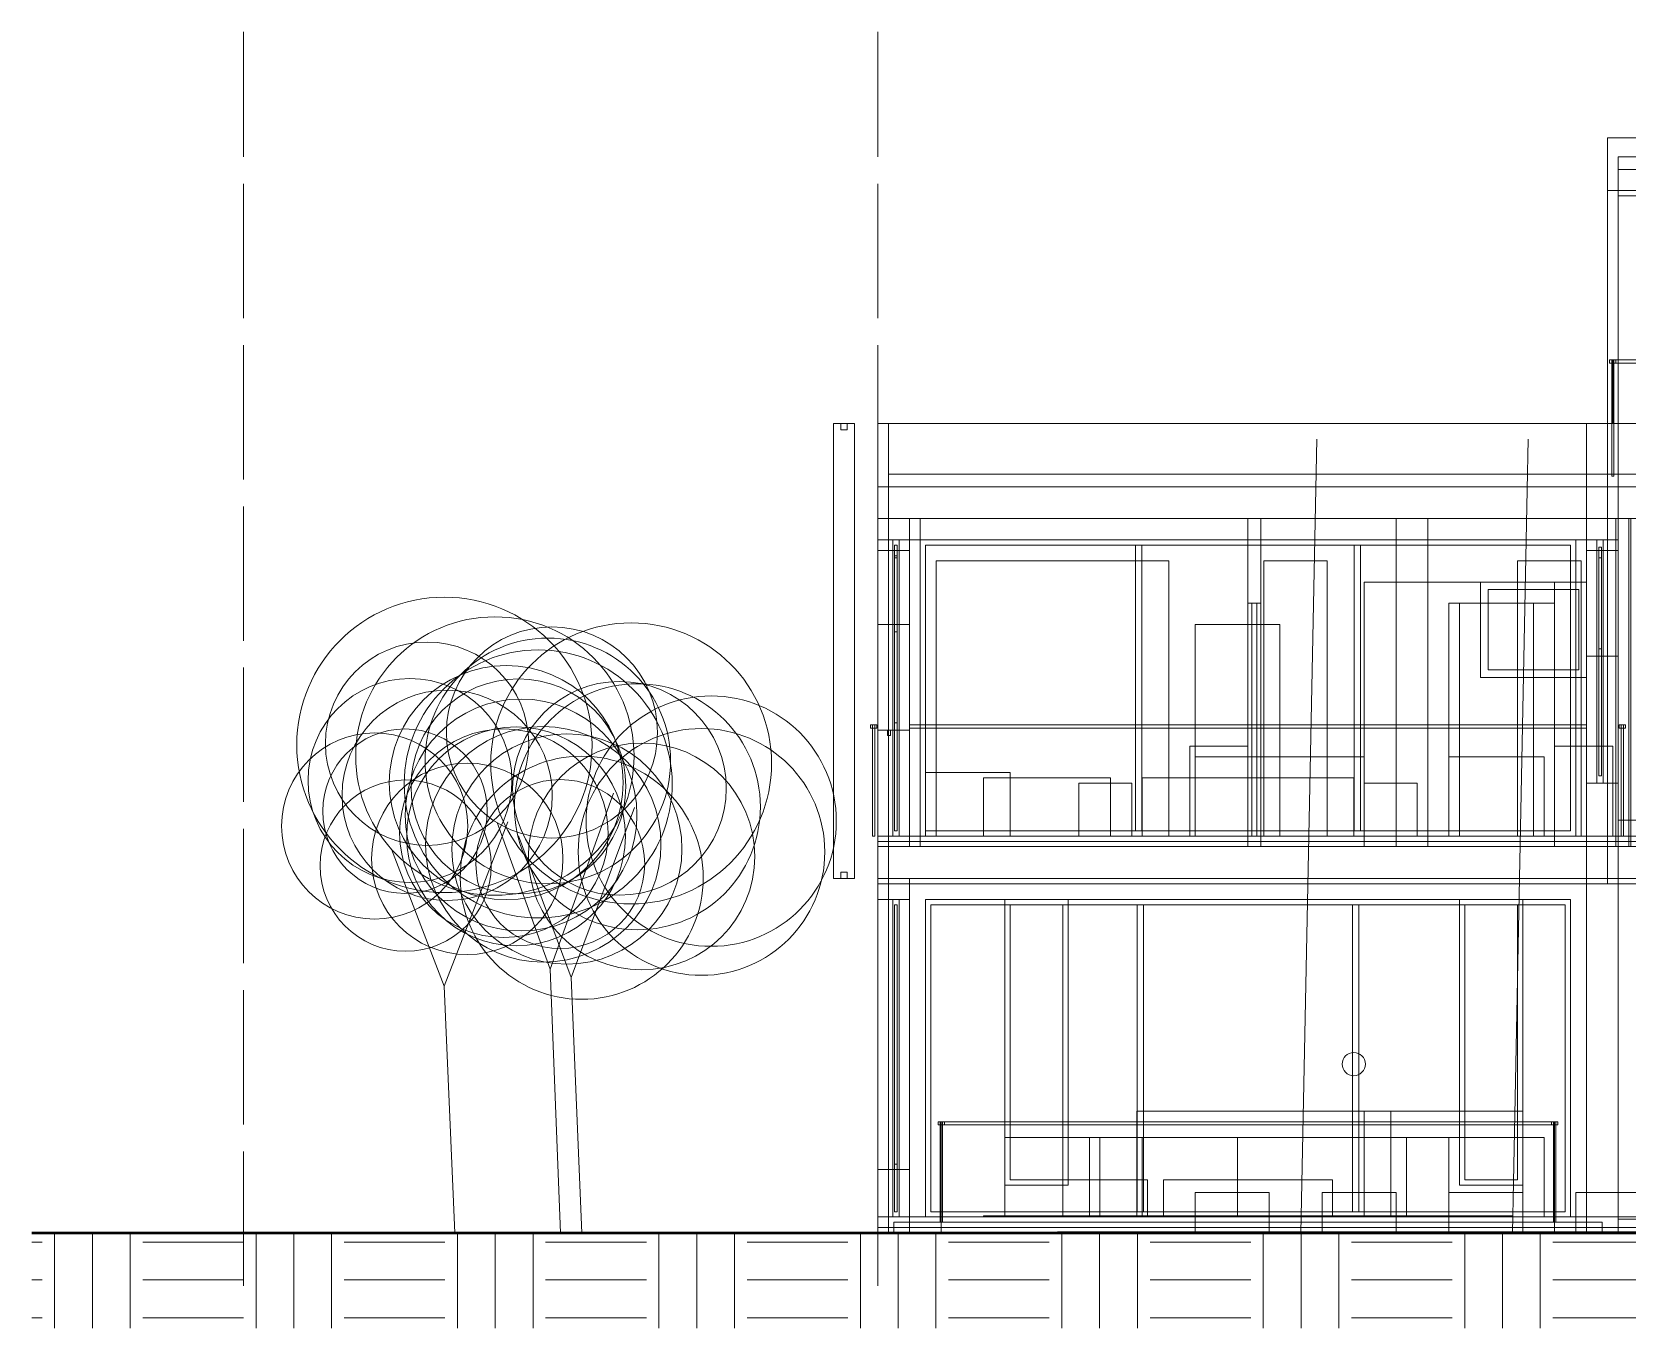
# Model space of a CAD drawing. Header units: metres. Extents: x -2 to 34, y -1.1 to 11.2.
# Drawn here: x -2 to 13.08, y -1.05 to 11.2 of the extents above; entities that cross this region are included whole.
import ezdxf

# ---------------------------------------------------------------- set-up
doc = ezdxf.new("R2010")
doc.units = ezdxf.units.M
doc.linetypes.add('DASHED', pattern=[1.524, 1.27, -0.254])
for name, color, linetype, lineweight in [('A-CUT', 7, 'Continuous', 50), ('A-HATCH', 8, 'Continuous', 9), ('A-HIDDEN', 8, 'DASHED', 18), ('A-THIN', 8, 'Continuous', 18)]:
    doc.layers.add(name, color=color, linetype=linetype, lineweight=lineweight)

msp = doc.modelspace()

# ---------------------------------------------------------------- hatches: boundary and pattern name
at = {"layer": 'A-HATCH'}
h = msp.add_hatch(dxfattribs=at)
h.set_pattern_fill('EARTH', scale=0.15)
h.paths.add_polyline_path([(34, -1.05), (34, -0.15), (-2, -0.15), (-2, -1.05), (34, -1.05)])

# ---------------------------------------------------------------- linework, layer by layer
at = {"layer": 'A-CUT'}
msp.add_line((-2, -0.15), (34, -0.15), dxfattribs=at)
at = {"layer": 'A-HIDDEN'}
for p, q in [((0, -0.65), (0, 11.2)), ((6, -0.65), (6, 11.2))]:
    msp.add_line(p, q, dxfattribs=at)
at = {"layer": 'A-THIN'}
for p, q in [((10, -0.15), (10.15, 7.35)), ((12, -0.15), (12.15, 7.35)), ((2.9, 2.343), (3.5, 4.005)), ((3.1, 2.262), (3.7, 3.87)), ((1.9, 2.181), (2.5, 3.735)), ((2.9, 2.343), (2.4, 3.728)), ((1.9, 2.181), (1.4, 3.476)), ((3.1, 2.262), (2.6, 3.602)), ((3, -0.15), (2.9, 2.343)), ((2, -0.15), (1.9, 2.181)), ((3.2, -0.15), (3.1, 2.262))]:
    msp.add_line(p, q, dxfattribs=at)
msp.add_lwpolyline([(13.4, 3.15), (12.7, 3.15), (11.7, 3.15), (11.2, 3.15), (6, 3.15), (6, 7.5), (11.2, 7.5), (11.7, 7.5), (12.7, 7.5), (12.9, 7.5), (12.9, 10.2), (13.4, 10.2)], dxfattribs=at)
for points in [[(14.35, 6.9), (13, 6.9), (12.9, 6.9), (12.9, 10.2), (13, 10.2), (14.35, 10.2), (15.35, 10.2), (17.7, 10.2), (17.8, 10.2), (17.8, 6.9), (17.7, 6.9), (15.35, 6.9), (14.35, 6.9)], [(17.7, 9.9), (17.7, 10.02), (13, 10.02), (13, 9.9), (17.7, 9.9)], [(17.7, 9.65), (17.7, 9.9), (13, 9.9), (13, 9.65), (17.7, 9.65)], [(15.3, 9.7), (17.8, 9.7), (17.8, 6.9), (15.3, 6.9), (15.3, 9.2), (13.4, 9.2), (13.4, 6.9), (12.9, 6.9), (12.9, 9.7), (13.4, 9.7), (15.3, 9.7)], [(14.35, 6.9), (12.9, 6.9), (12.9, 9.7), (14.35, 9.7), (15.35, 9.7), (17.8, 9.7), (17.8, 6.9), (15.35, 6.9), (14.35, 6.9)], [(13, 6.9), (13, 9.7), (13.2, 9.7), (13.2, 6.9), (13, 6.9)], [(12.92, 8.07), (12.92, 8.1), (12.98, 8.1), (12.98, 8.07), (12.92, 8.07)], [(12.94, 7), (12.94, 8.1), (12.96, 8.1), (12.96, 7), (12.94, 7)], [(12.95, 7.5), (12.95, 8.1), (17.9, 8.1), (24.8, 8.1), (24.8, 7.5), (17.9, 7.5), (12.95, 7.5)], [(12.95, 8.07), (12.95, 8.1), (17.9, 8.1), (24.8, 8.1), (24.8, 8.07), (17.9, 8.07), (12.95, 8.07)], [(5.58, 3.2), (5.58, 7.5), (5.78, 7.5), (5.78, 3.2), (5.58, 3.2)], [(5.78, 3.2), (5.78, 7.5), (5.58, 7.5), (5.58, 3.2), (5.78, 3.2)], [(5.78, 3.2), (5.78, 7.5), (5.58, 7.5), (5.58, 3.2), (5.78, 3.2)], [(5.78, 3.2), (5.78, 7.5), (5.58, 7.5), (5.58, 3.2), (5.78, 3.2)], [(5.78, 3.2), (5.78, 7.5), (5.58, 7.5), (5.58, 3.2), (5.78, 3.2)], [(5.78, 3.2), (5.78, 7.5), (5.58, 7.5), (5.58, 3.2), (5.78, 3.2)], [(5.78, 3.2), (5.78, 7.5), (5.58, 7.5), (5.58, 3.2), (5.78, 3.2)], [(5.78, 3.2), (5.78, 7.5), (5.58, 7.5), (5.58, 3.2), (5.78, 3.2)], [(5.78, 3.2), (5.78, 7.5), (5.58, 7.5), (5.58, 3.2), (5.78, 3.2)], [(5.78, 3.2), (5.78, 7.5), (5.58, 7.5), (5.58, 3.2), (5.78, 3.2)], [(5.78, 3.2), (5.78, 7.5), (5.58, 7.5), (5.58, 3.2), (5.78, 3.2)], [(5.78, 3.2), (5.78, 7.5), (5.58, 7.5), (5.58, 3.2), (5.78, 3.2)], [(5.78, 3.2), (5.78, 7.5), (5.58, 7.5), (5.58, 3.2), (5.78, 3.2)], [(5.78, 3.2), (5.78, 7.5), (5.58, 7.5), (5.58, 3.2), (5.78, 3.2)], [(5.78, 3.2), (5.78, 7.5), (5.58, 7.5), (5.58, 3.2), (5.78, 3.2)], [(5.78, 3.2), (5.78, 7.5), (5.58, 7.5), (5.58, 3.2), (5.78, 3.2)], [(5.78, 3.2), (5.78, 7.5), (5.58, 7.5), (5.58, 3.2), (5.78, 3.2)], [(5.78, 3.2), (5.78, 7.5), (5.58, 7.5), (5.58, 3.2), (5.78, 3.2)], [(5.78, 3.2), (5.78, 7.5), (5.58, 7.5), (5.58, 3.2), (5.78, 3.2)], [(5.78, 3.2), (5.78, 7.5), (5.58, 7.5), (5.58, 3.2), (5.78, 3.2)], [(5.78, 3.2), (5.78, 7.5), (5.58, 7.5), (5.58, 3.2), (5.78, 3.2)], [(5.78, 3.2), (5.78, 7.5), (5.58, 7.5), (5.58, 3.2), (5.78, 3.2)], [(5.78, 3.2), (5.78, 7.5), (5.58, 7.5), (5.58, 3.2), (5.78, 3.2)], [(5.78, 3.2), (5.78, 7.5), (5.58, 7.5), (5.58, 3.2), (5.78, 3.2)], [(5.78, 3.2), (5.78, 7.5), (5.58, 7.5), (5.58, 3.2), (5.78, 3.2)], [(5.78, 3.2), (5.78, 7.5), (5.58, 7.5), (5.58, 3.2), (5.78, 3.2)], [(5.78, 3.2), (5.78, 7.5), (5.58, 7.5), (5.58, 3.2), (5.78, 3.2)], [(5.78, 3.2), (5.78, 7.5), (5.58, 7.5), (5.58, 3.2), (5.78, 3.2)], [(5.78, 3.2), (5.78, 7.5), (5.58, 7.5), (5.58, 3.2), (5.78, 3.2)], [(5.78, 3.2), (5.78, 7.5), (5.58, 7.5), (5.58, 3.2), (5.78, 3.2)], [(5.78, 3.2), (5.78, 7.5), (5.58, 7.5), (5.58, 3.2), (5.78, 3.2)], [(5.78, 3.2), (5.78, 7.5), (5.58, 7.5), (5.58, 3.2), (5.78, 3.2)], [(5.78, 3.2), (5.78, 7.5), (5.58, 7.5), (5.58, 3.2), (5.78, 3.2)], [(5.78, 3.2), (5.78, 7.5), (5.58, 7.5), (5.58, 3.2), (5.78, 3.2)], [(5.78, 3.2), (5.78, 7.5), (5.58, 7.5), (5.58, 3.2), (5.78, 3.2)], [(5.78, 3.2), (5.78, 7.5), (5.58, 7.5), (5.58, 3.2), (5.78, 3.2)], [(5.78, 3.2), (5.78, 7.5), (5.58, 7.5), (5.58, 3.2), (5.78, 3.2)], [(5.78, 3.2), (5.78, 7.5), (5.58, 7.5), (5.58, 3.2), (5.78, 3.2)], [(5.78, 3.2), (5.78, 7.5), (5.58, 7.5), (5.58, 3.2), (5.78, 3.2)], [(5.78, 3.2), (5.78, 7.5), (5.58, 7.5), (5.58, 3.2), (5.78, 3.2)], [(5.78, 3.2), (5.78, 7.5), (5.58, 7.5), (5.58, 3.2), (5.78, 3.2)], [(5.78, 3.2), (5.78, 7.5), (5.58, 7.5), (5.58, 3.2), (5.78, 3.2)], [(5.78, 3.2), (5.78, 7.5), (5.58, 7.5), (5.58, 3.2), (5.78, 3.2)], [(5.78, 3.2), (5.78, 7.5), (5.58, 7.5), (5.58, 3.2), (5.78, 3.2)], [(5.78, 3.2), (5.78, 7.5), (5.58, 7.5), (5.58, 3.2), (5.78, 3.2)], [(5.78, 3.2), (5.78, 7.5), (5.58, 7.5), (5.58, 3.2), (5.78, 3.2)], [(5.78, 3.2), (5.78, 7.5), (5.58, 7.5), (5.58, 3.2), (5.78, 3.2)], [(5.78, 3.2), (5.78, 7.5), (5.58, 7.5), (5.58, 3.2), (5.78, 3.2)], [(5.78, 3.2), (5.78, 7.5), (5.58, 7.5), (5.58, 3.2), (5.78, 3.2)], [(5.78, 3.2), (5.78, 7.5), (5.58, 7.5), (5.58, 3.2), (5.78, 3.2)], [(5.78, 3.2), (5.78, 7.5), (5.58, 7.5), (5.58, 3.2), (5.78, 3.2)], [(5.65, 7.44), (5.65, 7.5), (5.71, 7.5), (5.71, 7.44), (5.65, 7.44)], [(6, 6.9), (6, 7.5), (12.9, 7.5), (12.9, 6.9), (6, 6.9)], [(6.1, 3.15), (6.1, 7.5), (6, 7.5), (6, 3.15), (6.1, 3.15)], [(6, 5.6), (6, 7.5), (6.1, 7.5), (6.1, 5.6), (6, 5.6)], [(6.1, 3.15), (6.1, 7.5), (6, 7.5), (6, 3.15), (6.1, 3.15)], [(6.1, 3.15), (6.1, 7.5), (6, 7.5), (6, 3.15), (6.1, 3.15)], [(6, 6.3), (6, 7.5), (6.1, 7.5), (6.1, 6.3), (6, 6.3)], [(6.1, 3.15), (6.1, 7.5), (6, 7.5), (6, 3.15), (6.1, 3.15)], [(6, 6.3), (6, 7.5), (6.1, 7.5), (6.1, 6.3), (6, 6.3)], [(6.1, 3.15), (6.1, 7.5), (6, 7.5), (6, 3.15), (6.1, 3.15)], [(6, 6.4), (6, 7.5), (6.1, 7.5), (6.1, 6.4), (6, 6.4)], [(12.8, 7.5), (12.9, 7.5), (13, 7.5), (13, 6.9), (13, 3.15), (12.9, 3.15), (12.7, 3.15), (6.3, 3.15), (6.1, 3.15), (6, 3.15), (6, 6.9), (6, 7.5), (6.1, 7.5), (6.2, 7.5), (6.3, 7.5), (12.7, 7.5), (12.8, 7.5)], [(12.7, 3.15), (12.7, 7.5), (13, 7.5), (13.4, 7.5), (15.5, 7.5), (15.8, 7.5), (19.4, 7.5), (20, 7.5), (24.4, 7.5), (24.8, 7.5), (24.9, 7.5), (25, 7.5), (25, 6.9), (25, 3.15), (24.9, 3.15), (24.4, 3.15), (20, 3.15), (19.4, 3.15), (15.8, 3.15), (15.5, 3.15), (13.4, 3.15), (12.7, 3.15)], [(13, 3.15), (13, 7.5), (12.9, 7.5), (12.9, 3.15), (13, 3.15)], [(12.9, 6.3), (12.9, 7.5), (13, 7.5), (13, 6.3), (12.9, 6.3)], [(13, 3.15), (13, 7.5), (12.9, 7.5), (12.9, 3.15), (13, 3.15)], [(12.9, 6.4), (12.9, 7.5), (13, 7.5), (13, 6.4), (12.9, 6.4)], [(12.9, 6.9), (12.9, 7.02), (6.1, 7.02), (6.1, 6.9), (12.9, 6.9)], [(12.9, 7.02), (13.1, 7.02), (15.7, 7.02), (15.9, 7.02), (17.3, 7.02), (24.9, 7.02), (24.9, 6.9), (17.3, 6.9), (15.9, 6.9), (15.7, 6.9), (13.1, 6.9), (12.9, 6.9), (12.9, 7.02)], [(6.1, 6.6), (6.1, 6.9), (12.9, 6.9), (12.9, 6.6), (6.1, 6.6)], [(12.9, 6.9), (13.1, 6.9), (15.7, 6.9), (15.9, 6.9), (17.3, 6.9), (24.9, 6.9), (24.9, 6.6), (17.3, 6.6), (15.9, 6.6), (15.7, 6.6), (13.1, 6.6), (12.9, 6.6), (12.9, 6.9)], [(11.2, 6.6), (11.2, 3.5), (6, 3.5), (6, 6.6), (11.2, 6.6)], [(6.3, 3.5), (6, 3.5), (6, 6.6), (6.3, 6.6), (12.7, 6.6), (13, 6.6), (13, 3.5), (12.7, 3.5), (12.7, 6.4), (6.3, 6.4), (6.3, 3.5)], [(6.3, 3.5), (6.3, 6.6), (6.1, 6.6), (6.1, 3.5), (6.3, 3.5)], [(6.1, 5.6), (6.1, 6.6), (6.3, 6.6), (6.3, 5.6), (6.1, 5.6)], [(9, 3.5), (6.3, 3.5), (6.3, 3.5), (6.1, 3.5), (6.1, 6.6), (6.3, 6.6), (6.3, 6.6), (9, 6.6), (9.8, 6.6), (10.9, 6.6), (11.2, 6.6), (11.2, 3.5), (10.9, 3.5), (9.8, 3.5), (9, 3.5)], [(6.3, 3.5), (6.3, 6.6), (6.1, 6.6), (6.1, 3.5), (6.3, 3.5)], [(6.1, 6.6), (6.3, 6.6), (6.3, 6.3), (6.1, 6.3), (6.1, 6.6)], [(6.3, 3.5), (6.3, 6.6), (6.1, 6.6), (6.1, 3.5), (6.3, 3.5)], [(6.1, 6.3), (6.1, 6.6), (6.3, 6.6), (6.3, 6.3), (6.1, 6.3)], [(6.3, 3.5), (6.3, 6.6), (6.1, 6.6), (6.1, 3.5), (6.3, 3.5)], [(6.1, 6.4), (6.1, 6.6), (6.3, 6.6), (6.3, 6.4), (6.1, 6.4)], [(6.1, 3.5), (6.1, 6.6), (6.3, 6.6), (6.3, 3.5), (6.1, 3.5)], [(10.9, 3.5), (10.9, 6.6), (6.3, 6.6), (6.3, 3.5), (10.9, 3.5)], [(6.4, 3.5), (6.4, 6.6), (6.3, 6.6), (6.3, 3.5), (6.4, 3.5)], [(11.5, 3.5), (6.3, 3.5), (6.3, 6.6), (11.5, 6.6), (12.4, 6.6), (12.7, 6.6), (12.7, 3.5), (12.4, 3.5), (11.5, 3.5)], [(6.3, 3.5), (6.3, 6.6), (10.6, 6.6), (12.4, 6.6), (12.7, 6.6), (12.7, 3.5), (12.4, 3.5), (12.4, 6), (10.6, 6), (10.6, 3.5), (6.3, 3.5)], [(6.4, 3.5), (6.3, 3.5), (6.3, 6.6), (6.4, 6.6), (12.6, 6.6), (12.7, 6.6), (12.7, 3.5), (12.6, 3.5), (6.4, 3.5)], [(9.62, 3.5), (9.62, 6.6), (9.5, 6.6), (9.5, 3.5), (9.62, 3.5)], [(9.5, 5.8), (9.5, 6.6), (9.62, 6.6), (9.62, 5.8), (9.5, 5.8)], [(9.62, 3.5), (9.62, 6.6), (9.5, 6.6), (9.5, 3.5), (9.62, 3.5)], [(11.2, 6.6), (11.7, 6.6), (12.7, 6.6), (13.4, 6.6), (13.4, 3.5), (12.7, 3.5), (11.7, 3.5), (11.2, 3.5), (11.2, 6.6)], [(11.4, 3.5), (11.2, 3.5), (11.2, 6.6), (11.4, 6.6), (12.2, 6.6), (13.12, 6.6), (13.12, 3.5), (12.2, 3.5), (11.4, 3.5)], [(15.8, 6.6), (19.4, 6.6), (20, 6.6), (24.4, 6.6), (25, 6.6), (25, 3.5), (24.4, 3.5), (20, 3.5), (19.4, 3.5), (15.8, 3.5), (15.5, 3.5), (13.4, 3.5), (12.7, 3.5), (12.7, 6.6), (13.4, 6.6), (15.5, 6.6), (15.8, 6.6)], [(12.9, 3.5), (12.9, 6.6), (12.7, 6.6), (12.7, 3.5), (12.9, 3.5)], [(12.7, 6.3), (12.7, 6.6), (12.9, 6.6), (12.9, 6.3), (12.7, 6.3)], [(12.9, 3.5), (12.9, 6.6), (12.7, 6.6), (12.7, 3.5), (12.9, 3.5)], [(12.7, 6.4), (12.7, 6.6), (12.9, 6.6), (12.9, 6.4), (12.7, 6.4)], [(12.7, 3.5), (12.7, 6.6), (12.9, 6.6), (12.9, 3.5), (12.7, 3.5)], [(13.1, 3.5), (13.1, 6.6), (12.98, 6.6), (12.98, 3.5), (13.1, 3.5)], [(6.2, 3.6), (6.2, 6.4), (6.14, 6.4), (6.14, 3.6), (6.2, 3.6)], [(6.2, 3.6), (6.2, 6.4), (6.14, 6.4), (6.14, 3.6), (6.2, 3.6)], [(6.2, 3.6), (6.14, 3.6), (6.14, 3.65), (6.14, 6.35), (6.14, 6.4), (6.2, 6.4), (6.2, 6.35), (6.2, 3.65), (6.2, 3.6)], [(6.182, 3.65), (6.182, 6.35), (6.158, 6.35), (6.158, 3.65), (6.182, 3.65)], [(12.7, 6.4), (6.3, 6.4), (6.3, 3.5), (12.7, 3.5), (12.7, 6.4)], [(12.6, 3.6), (12.55, 3.6), (10.563, 3.6), (10.503, 3.6), (8.497, 3.6), (8.437, 3.6), (6.45, 3.6), (6.4, 3.6), (6.4, 3.65), (6.4, 6.35), (6.4, 6.4), (6.45, 6.4), (8.437, 6.4), (8.497, 6.4), (10.503, 6.4), (10.563, 6.4), (12.55, 6.4), (12.6, 6.4), (12.6, 6.35), (12.6, 3.65), (12.6, 3.6)], [(6.4, 3.6), (12.6, 3.6), (12.6, 6.4), (6.4, 6.4), (6.4, 3.6)], [(12.55, 3.65), (12.55, 6.35), (6.45, 6.35), (6.45, 3.65), (12.55, 3.65)], [(6.45, 3.65), (8.437, 3.65), (8.437, 6.35), (6.45, 6.35), (6.45, 3.65)], [(8.497, 3.65), (10.503, 3.65), (10.503, 6.35), (8.497, 6.35), (8.497, 3.65)], [(12.55, 3.65), (12.55, 6.35), (10.563, 6.35), (10.563, 3.65), (12.55, 3.65)], [(12.86, 4.1), (12.86, 6.4), (12.8, 6.4), (12.8, 4.1), (12.86, 4.1)], [(12.86, 4.1), (12.86, 6.4), (12.8, 6.4), (12.8, 4.1), (12.86, 4.1)], [(12.86, 4.1), (12.86, 6.4), (12.8, 6.4), (12.8, 4.1), (12.86, 4.1)], [(12.86, 4.1), (12.8, 4.1), (12.8, 4.17), (12.8, 6.33), (12.8, 6.4), (12.86, 6.4), (12.86, 6.33), (12.86, 4.17), (12.86, 4.1)], [(6.2, 3.6), (6.2, 6.3), (6.14, 6.3), (6.14, 3.6), (6.2, 3.6)], [(6.2, 3.6), (6.14, 3.6), (6.14, 3.65), (6.14, 6.25), (6.14, 6.3), (6.2, 6.3), (6.2, 6.25), (6.2, 3.65), (6.2, 3.6)], [(6.2, 4.6), (6.2, 6.3), (6.14, 6.3), (6.14, 4.6), (6.2, 4.6)], [(6.2, 4.6), (6.2, 6.3), (6.14, 6.3), (6.14, 4.6), (6.2, 4.6)], [(6.2, 4.6), (6.14, 4.6), (6.14, 4.67), (6.14, 6.23), (6.14, 6.3), (6.2, 6.3), (6.2, 6.23), (6.2, 4.67), (6.2, 4.6)], [(6.182, 3.65), (6.182, 6.25), (6.158, 6.25), (6.158, 3.65), (6.182, 3.65)], [(6.182, 4.67), (6.182, 6.23), (6.158, 6.23), (6.158, 4.67), (6.182, 4.67)], [(8.75, 3.6), (8.75, 6.2), (6.55, 6.2), (6.55, 3.6), (8.75, 3.6)], [(9.65, 3.6), (9.65, 6.2), (10.25, 6.2), (10.25, 3.6), (9.65, 3.6)], [(12.05, 3.6), (12.05, 6.2), (12.65, 6.2), (12.65, 3.6), (12.05, 3.6)], [(12.86, 5.3), (12.86, 6.3), (12.8, 6.3), (12.8, 5.3), (12.86, 5.3)], [(12.86, 5.3), (12.86, 6.3), (12.8, 6.3), (12.8, 5.3), (12.86, 5.3)], [(12.86, 5.3), (12.8, 5.3), (12.8, 5.37), (12.8, 6.23), (12.8, 6.3), (12.86, 6.3), (12.86, 6.23), (12.86, 5.37), (12.86, 5.3)], [(12.842, 4.17), (12.842, 6.33), (12.818, 6.33), (12.818, 4.17), (12.842, 4.17)], [(12.842, 5.37), (12.842, 6.23), (12.818, 6.23), (12.818, 5.37), (12.842, 5.37)], [(12.7, 5.1), (12.7, 6), (11.7, 6), (11.7, 5.1), (12.7, 5.1)], [(11.7, 5.17), (11.7, 5.93), (11.7, 6), (11.77, 6), (12.63, 6), (12.7, 6), (12.7, 5.93), (12.7, 5.17), (12.7, 5.1), (12.63, 5.1), (11.77, 5.1), (11.7, 5.1), (11.7, 5.17)], [(12.7, 6), (11.7, 6), (11.7, 5.1), (12.7, 5.1), (12.7, 6)], [(11.77, 5.17), (11.77, 5.93), (12.63, 5.93), (12.63, 5.17), (11.77, 5.17)], [(12.63, 5.93), (11.77, 5.93), (11.77, 5.17), (12.63, 5.17), (12.63, 5.93)], [(9.585, 3.6), (9.585, 5.8), (9.535, 5.8), (9.535, 3.6), (9.585, 3.6)], [(12.2, 3.6), (12.2, 5.8), (11.4, 5.8), (11.4, 3.6), (12.2, 3.6)], [(11.4, 3.6), (12.2, 3.6), (12.2, 5.8), (11.4, 5.8), (11.4, 3.6)], [(12.4, 3.6), (12.4, 5.8), (11.5, 5.8), (11.5, 3.6), (12.4, 3.6)], [(11.5, 3.6), (12.4, 3.6), (12.4, 5.8), (11.5, 5.8), (11.5, 3.6)], [(6.2, 4.6), (6.2, 5.6), (6.14, 5.6), (6.14, 4.6), (6.2, 4.6)], [(6.2, 4.6), (6.14, 4.6), (6.14, 4.67), (6.14, 5.53), (6.14, 5.6), (6.2, 5.6), (6.2, 5.53), (6.2, 4.67), (6.2, 4.6)], [(9.8, 3.6), (9.8, 5.6), (9, 5.6), (9, 3.6), (9.8, 3.6)], [(9, 3.6), (9.8, 3.6), (9.8, 5.6), (9, 5.6), (9, 3.6)], [(6.182, 4.67), (6.182, 5.53), (6.158, 5.53), (6.158, 4.67), (6.182, 4.67)], [(12.7, 3.5), (12.7, 5.3), (12.9, 5.3), (12.9, 3.5), (12.7, 3.5)], [(12.9, 3.15), (12.9, 5.3), (13, 5.3), (13, 3.15), (12.9, 3.15)], [(5.99, 4.62), (5.99, 4.65), (5.93, 4.65), (5.93, 4.62), (5.99, 4.62)], [(5.97, 3.6), (5.97, 4.65), (5.95, 4.65), (5.95, 3.6), (5.97, 3.6)], [(6, 3.15), (6, 4.6), (6.1, 4.6), (6.1, 3.15), (6, 3.15)], [(6, 3.15), (6, 4.6), (6.1, 4.6), (6.1, 3.15), (6, 3.15)], [(6.12, 4.55), (6.12, 4.6), (6.09, 4.6), (6.09, 4.55), (6.12, 4.55)], [(6.1, 3.5), (6.1, 4.6), (6.3, 4.6), (6.3, 3.5), (6.1, 3.5)], [(6.1, 3.5), (6.1, 4.6), (6.3, 4.6), (6.3, 3.5), (6.1, 3.5)], [(12.7, 3.6), (12.7, 4.65), (6.3, 4.65), (6.3, 3.6), (12.7, 3.6)], [(12.7, 4.62), (12.7, 4.65), (6.3, 4.65), (6.3, 4.62), (12.7, 4.62)], [(13.07, 4.62), (13.07, 4.65), (13.01, 4.65), (13.01, 4.62), (13.07, 4.62)], [(13.05, 3.6), (13.05, 4.65), (13.03, 4.65), (13.03, 3.6), (13.05, 3.6)], [(9.5, 3.6), (9.5, 4.45), (8.95, 4.45), (8.95, 3.6), (9.5, 3.6)], [(12.95, 3.6), (12.95, 4.45), (12.4, 4.45), (12.4, 3.6), (12.95, 3.6)], [(10.6, 3.6), (10.6, 4.35), (9, 4.35), (9, 3.6), (10.6, 3.6)], [(12.3, 3.6), (12.3, 4.35), (11.4, 4.35), (11.4, 3.6), (12.3, 3.6)], [(7.25, 3.6), (7.25, 4.2), (6.45, 4.2), (6.45, 3.6), (7.25, 3.6)], [(8.2, 3.6), (8.2, 4.15), (7, 4.15), (7, 3.6), (8.2, 3.6)], [(7.9, 3.6), (7.9, 4.1), (8.4, 4.1), (8.4, 3.6), (7.9, 3.6)], [(10.5, 3.6), (10.5, 4.15), (8.5, 4.15), (8.5, 3.6), (10.5, 3.6)], [(10.6, 3.6), (10.6, 4.1), (11.1, 4.1), (11.1, 3.6), (10.6, 3.6)], [(12.7, 3.5), (12.7, 4.1), (12.9, 4.1), (12.9, 3.5), (12.7, 3.5)], [(12.9, 3.15), (12.9, 4.1), (13, 4.1), (13, 3.15), (12.9, 3.15)], [(6.1, -0.15), (6, -0.15), (6, 3.55), (6.1, 3.55), (6.45, 3.55), (12.55, 3.55), (13, 3.55), (13, 3.75), (24.8, 3.75), (25, 3.75), (25, 3.55), (25, 3.5), (25, -0.15), (24.9, -0.15), (24.4, -0.15), (22.3, -0.15), (21.8, -0.15), (19.4, -0.15), (18.8, -0.15), (13.3, -0.15), (12.55, -0.15), (6.45, -0.15), (6.1, -0.15)], [(6, 3.15), (6, 3.6), (6.1, 3.6), (6.1, 3.15), (6, 3.15)], [(6, 3.15), (6, 3.6), (6.1, 3.6), (6.1, 3.15), (6, 3.15)], [(6, -0.15), (6, 3.55), (7.2, 3.55), (7.8, 3.55), (11.5, 3.55), (12.1, 3.55), (13.4, 3.55), (15.3, 3.55), (19.6, 3.55), (24.4, 3.55), (25, 3.55), (25, -0.15), (24.4, -0.15), (19.6, -0.15), (15.3, -0.15), (13.4, -0.15), (12.1, -0.15), (11.5, -0.15), (7.8, -0.15), (7.2, -0.15), (6, -0.15)], [(6.1, -0.15), (6.1, 3.55), (6, 3.55), (6, -0.15), (6.1, -0.15)], [(6, 3.55), (6.1, 3.55), (6.1, 3), (6, 3), (6, 3.55)], [(6.1, -0.15), (6.1, 3.55), (6, 3.55), (6, -0.15), (6.1, -0.15)], [(6, 3), (6, 3.55), (6.1, 3.55), (6.1, 3), (6, 3)], [(6.1, 3.6), (6.3, 3.6), (6.3, 3.5), (6.1, 3.5), (6.1, 3.6)], [(6.1, 3.5), (6.1, 3.6), (6.3, 3.6), (6.3, 3.5), (6.1, 3.5)], [(12.9, 3.5), (12.9, 3.6), (6.1, 3.6), (6.1, 3.5), (12.9, 3.5)], [(6.1, 3.2), (6.1, 3.5), (12.9, 3.5), (12.9, 3.2), (6.1, 3.2)], [(9.5, 3.5), (9.5, 3.6), (9.62, 3.6), (9.62, 3.5), (9.5, 3.5)], [(13.1, 3.6), (15.7, 3.6), (15.9, 3.6), (17.3, 3.6), (24.9, 3.6), (24.9, 3.5), (17.3, 3.5), (15.9, 3.5), (15.7, 3.5), (13.1, 3.5), (12.9, 3.5), (12.9, 3.6), (13.1, 3.6)], [(13.1, 3.5), (15.7, 3.5), (15.9, 3.5), (17.3, 3.5), (24.9, 3.5), (24.9, 3.2), (17.3, 3.2), (15.9, 3.2), (15.7, 3.2), (13.1, 3.2), (12.9, 3.2), (12.9, 3.5), (13.1, 3.5)], [(5.65, 3.2), (5.65, 3.26), (5.71, 3.26), (5.71, 3.2), (5.65, 3.2)], [(6, 3.2), (7.2, 3.2), (7.8, 3.2), (11.5, 3.2), (12.1, 3.2), (13.4, 3.2), (13.4, 0), (15.3, 0), (15.3, 3.2), (19.6, 3.2), (24.4, 3.2), (25, 3.2), (25, -0.1), (24.4, -0.1), (19.6, -0.1), (15.3, -0.1), (13.4, -0.1), (12.1, -0.1), (11.5, -0.1), (7.8, -0.1), (7.2, -0.1), (6, -0.1), (6, 3.2)], [(6, -0.1), (6, 3.2), (6.45, 3.2), (12.55, 3.2), (13.3, 3.2), (18.8, 3.2), (19.4, 3.2), (21.8, 3.2), (22.3, 3.2), (24.4, 3.2), (25, 3.2), (25, -0.1), (24.4, -0.1), (22.3, -0.1), (21.8, -0.1), (19.4, -0.1), (18.8, -0.1), (13.3, -0.1), (12.55, -0.1), (6.45, -0.1), (6, -0.1)], [(6, 3.2), (6.3, 3.2), (6.3, -0.1), (6, -0.1), (6, 3.2)], [(6.3, -0.1), (6.3, 3.2), (6.1, 3.2), (6.1, -0.1), (6.3, -0.1)], [(6.1, 3.2), (6.3, 3.2), (6.3, 3), (6.1, 3), (6.1, 3.2)], [(6.3, -0.1), (6.3, 3.2), (6.1, 3.2), (6.1, -0.1), (6.3, -0.1)], [(6.1, 3), (6.1, 3.2), (6.3, 3.2), (6.3, 3), (6.1, 3)], [(6.1, -0.1), (6.1, 3.2), (6.3, 3.2), (6.3, -0.1), (6.1, -0.1)], [(13, -0.1), (13, 3.2), (12.7, 3.2), (12.7, -0.1), (13, -0.1)], [(12.7, -0.1), (12.7, 3.2), (13, 3.2), (13, -0.1), (12.7, -0.1)], [(12.7, 3.2), (13, 3.2), (13, -0.1), (12.7, -0.1), (12.7, 3.2)], [(6.2, 0.45), (6.2, 3), (6.14, 3), (6.14, 0.45), (6.2, 0.45)], [(6.2, 0.45), (6.2, 3), (6.14, 3), (6.14, 0.45), (6.2, 0.45)], [(6.2, 0.45), (6.14, 0.45), (6.14, 0.5), (6.14, 2.95), (6.14, 3), (6.2, 3), (6.2, 2.95), (6.2, 0.5), (6.2, 0.45)], [(6.2, 0), (6.2, 3), (6.14, 3), (6.14, 0), (6.2, 0)], [(6.2, 0), (6.2, 3), (6.14, 3), (6.14, 0), (6.2, 0)], [(6.2, 0), (6.14, 0), (6.14, 0.05), (6.14, 2.95), (6.14, 3), (6.2, 3), (6.2, 2.95), (6.2, 0.05), (6.2, 0)], [(6.182, 0.5), (6.182, 2.95), (6.158, 2.95), (6.158, 0.5), (6.182, 0.5)], [(6.182, 0.05), (6.182, 2.95), (6.158, 2.95), (6.158, 0.05), (6.182, 0.05)], [(6.45, 3), (6.5, 3), (8.453, 3), (8.513, 3), (10.487, 3), (10.547, 3), (12.5, 3), (12.55, 3), (12.55, 2.95), (12.55, 0.05), (12.55, 0), (12.5, 0), (10.547, 0), (10.487, 0), (8.513, 0), (8.453, 0), (6.5, 0), (6.45, 0), (6.45, 0.05), (6.45, 2.95), (6.45, 3)], [(12.55, 0), (12.55, 3), (6.45, 3), (6.45, 0), (12.55, 0)], [(12.55, 0), (12.55, 3), (6.45, 3), (6.45, 0), (12.55, 0)], [(6.5, 2.95), (12.5, 2.95), (12.5, 0.05), (6.5, 0.05), (6.5, 2.95)], [(8.453, 0.05), (8.453, 2.95), (6.5, 2.95), (6.5, 0.05), (8.453, 0.05)], [(7.8, 0.3), (7.8, 3), (7.2, 3), (7.2, 0.3), (7.8, 0.3)], [(7.25, 3), (7.75, 3), (7.8, 3), (7.8, 2.95), (7.8, 0.35), (7.8, 0.3), (7.75, 0.3), (7.25, 0.3), (7.2, 0.3), (7.2, 0.35), (7.2, 2.95), (7.2, 3), (7.25, 3)], [(7.8, 3), (7.2, 3), (7.2, 0.3), (7.8, 0.3), (7.8, 3)], [(7.75, 2.95), (7.75, 0.35), (7.25, 0.35), (7.25, 2.95), (7.75, 2.95)], [(7.75, 2.95), (7.25, 2.95), (7.25, 0.35), (7.75, 0.35), (7.75, 2.95)], [(10.487, 0.05), (10.487, 2.95), (8.513, 2.95), (8.513, 0.05), (10.487, 0.05)], [(12.5, 0.05), (12.5, 2.95), (10.547, 2.95), (10.547, 0.05), (12.5, 0.05)], [(11.5, 0.3), (12.1, 0.3), (12.1, 3), (11.5, 3), (11.5, 0.3)], [(11.55, 0.3), (11.5, 0.3), (11.5, 0.35), (11.5, 2.95), (11.5, 3), (11.55, 3), (12.05, 3), (12.1, 3), (12.1, 2.95), (12.1, 0.35), (12.1, 0.3), (12.05, 0.3), (11.55, 0.3)], [(12.1, 0.3), (12.1, 3), (11.5, 3), (11.5, 0.3), (12.1, 0.3)], [(12.05, 2.95), (12.05, 0.35), (11.55, 0.35), (11.55, 2.95), (12.05, 2.95)], [(11.55, 2.95), (11.55, 0.35), (12.05, 0.35), (12.05, 2.95), (11.55, 2.95)], [(10.85, 0), (10.85, 1), (8.45, 1), (8.45, 0), (10.85, 0)], [(12.1, 0), (12.1, 1), (10.6, 1), (10.6, 0), (12.1, 0)], [(6.57, 0.87), (6.57, 0.9), (6.63, 0.9), (6.63, 0.87), (6.57, 0.87)], [(6.59, -0.05), (6.59, 0.9), (6.61, 0.9), (6.61, -0.05), (6.59, -0.05)], [(12.4, -0.05), (12.4, 0.9), (6.6, 0.9), (6.6, -0.05), (12.4, -0.05)], [(12.4, 0.87), (12.4, 0.9), (6.6, 0.9), (6.6, 0.87), (12.4, 0.87)], [(12.37, 0.87), (12.37, 0.9), (12.43, 0.9), (12.43, 0.87), (12.37, 0.87)], [(12.39, -0.05), (12.39, 0.9), (12.41, 0.9), (12.41, -0.05), (12.39, -0.05)], [(11.4, 0), (11.4, 0.75), (7.2, 0.75), (7.2, 0), (11.4, 0)], [(7.2, 0), (7.2, 0.75), (8.1, 0.75), (8.1, 0), (7.2, 0)], [(11, 0), (11, 0.75), (8, 0.75), (8, 0), (11, 0)], [(8.5, 0), (8.5, 0.75), (9.4, 0.75), (9.4, 0), (8.5, 0)], [(12.3, 0), (12.3, 0.75), (11.4, 0.75), (11.4, 0), (12.3, 0)], [(6, -0.15), (6, 0.45), (6.1, 0.45), (6.1, -0.15), (6, -0.15)], [(6.1, -0.1), (6.1, 0.45), (6.3, 0.45), (6.3, -0.1), (6.1, -0.1)], [(8.55, 0), (8.55, 0.35), (7.75, 0.35), (7.75, 0), (8.55, 0)], [(10.3, 0), (10.3, 0.35), (8.7, 0.35), (8.7, 0), (10.3, 0)], [(9, 0.23), (9.7, 0.23), (9.7, -0.15), (9, -0.15), (9, 0.23)], [(10.2, 0.23), (10.9, 0.23), (10.9, -0.15), (10.2, -0.15), (10.2, 0.23)], [(11.4, 0.23), (12.1, 0.23), (12.1, -0.15), (11.4, -0.15), (11.4, 0.23)], [(12.6, 0.23), (13.3, 0.23), (13.3, -0.15), (12.6, -0.15), (12.6, 0.23)], [(6, -0.15), (6, 0), (6.1, 0), (6.1, -0.15), (6, -0.15)], [(6.1, -0.1), (6.1, 0), (6.3, 0), (6.3, -0.1), (6.1, -0.1)], [(13, 0), (15.7, 0), (15.9, 0), (17.3, 0), (24.9, 0), (24.9, -0.1), (17.3, -0.1), (15.9, -0.1), (15.7, -0.1), (13, -0.1), (6.1, -0.1), (6.1, 0), (13, 0)], [(12, 0), (12, 0.01), (7, 0.01), (7, 0), (12, 0)], [(13, 0), (15.7, 0), (15.7, -0.1), (13, -0.1), (13, 0)], [(13, -0.1), (15.7, -0.1), (15.9, -0.1), (17.3, -0.1), (24.9, -0.1), (24.9, -0.15), (17.3, -0.15), (15.9, -0.15), (15.7, -0.15), (13, -0.15), (6.1, -0.15), (6.1, -0.1), (13, -0.1)], [(12.85, -0.15), (12.85, -0.05), (6.15, -0.05), (6.15, -0.15), (12.85, -0.15)], [(6.3, -0.15), (6.3, -0.05), (6.6, -0.05), (6.6, -0.15), (6.3, -0.15)], [(22.3, -0.15), (22.3, -0.14), (7.7, -0.14), (7.7, -0.15), (22.3, -0.15)], [(7.7, -0.15), (7.7, -0.14), (8, -0.14), (8, -0.15), (7.7, -0.15)], [(22.3, -0.15), (22.3, -0.14), (7.7, -0.14), (7.7, -0.15), (22.3, -0.15)], [(12.4, -0.15), (12.4, -0.05), (12.7, -0.05), (12.7, -0.15), (12.4, -0.15)], [(21.8, -0.15), (21.8, -0.02), (13, -0.02), (13, -0.15), (21.8, -0.15)], [(13, -0.1), (15.7, -0.1), (15.7, -0.15), (13, -0.15), (13, -0.1)]]:
    msp.add_lwpolyline(points, close=True, dxfattribs=at)
for centre, radius in [((1.901, 4.462), 1.396), ((2.378, 4.356), 1.316), ((3.667, 4.287), 1.328), ((1.737, 4.473), 0.961), ((2.879, 4.31), 1.161), ((2.918, 4.579), 0.998), ((2.788, 4.093), 1.267), ((2.486, 4.105), 1.106), ((1.575, 4.125), 0.964), ((1.927, 3.985), 0.994), ((2.601, 4.07), 1.016), ((3.556, 4.051), 1.01), ((3.726, 3.877), 1.163), ((2.626, 3.799), 1.096), ((4.424, 3.741), 1.183), ((1.241, 3.695), 0.88), ((1.528, 3.835), 0.777), ((2.463, 3.627), 0.986), ((2.578, 3.598), 1.034), ((2.836, 3.521), 1.113), ((3.059, 3.477), 1.088), ((4.332, 3.45), 1.166), ((3.766, 3.408), 1.071), ((2.117, 3.385), 0.905), ((3.199, 3.206), 1.149), ((1.534, 3.321), 0.809), ((2.997, 3.336), 0.798), ((10.5, 1.445), 0.11)]:
    msp.add_circle(centre, radius, dxfattribs=at)

doc.saveas('drawing.dxf')
